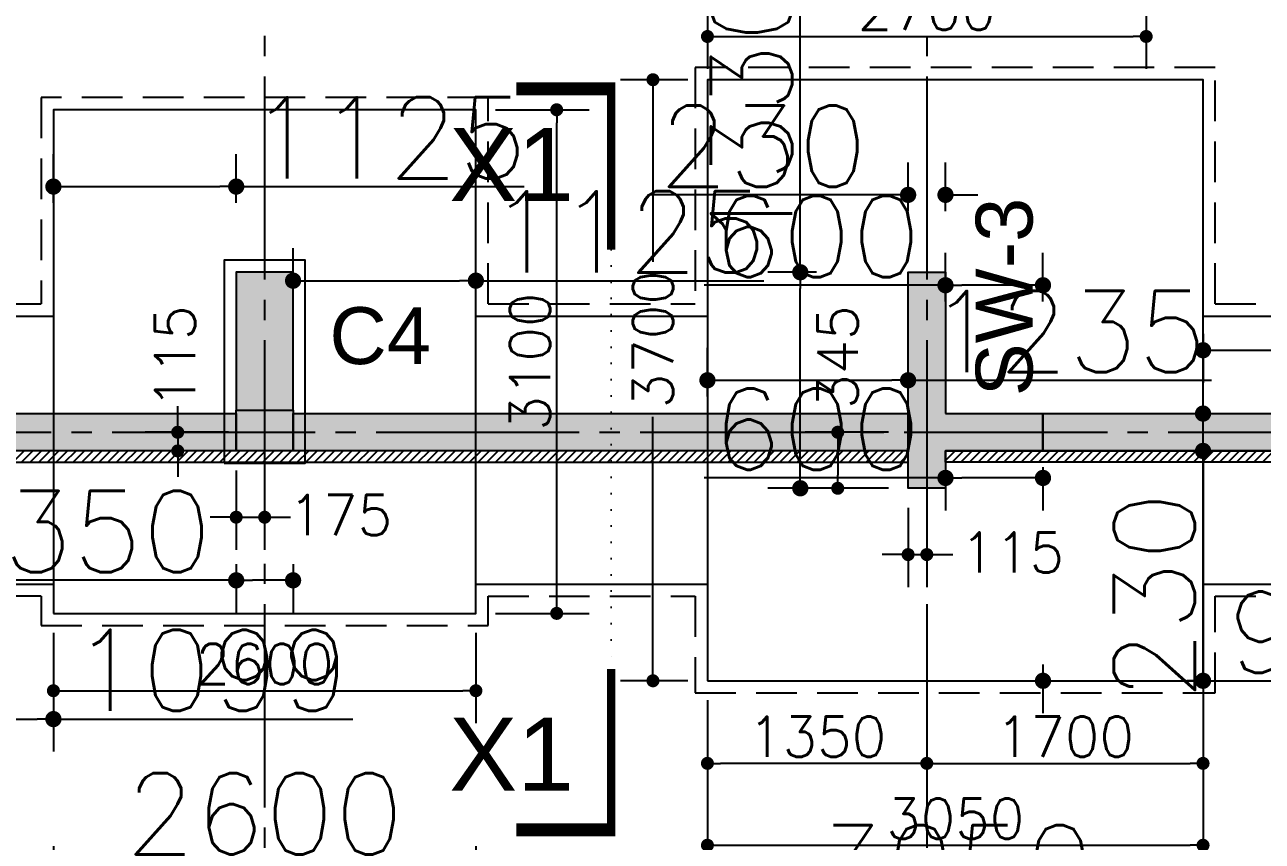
# Model space of a CAD drawing. Extents: x -200722 to 834823, y -494970 to 88783.
# Drawn here: x 235357 to 242973, y -9091 to -4065 of the extents above; entities that cross this region are included whole.
import ezdxf
from ezdxf.enums import TextEntityAlignment as Align

# ---------------------------------------------------------------- set-up
doc = ezdxf.new("R2010")
doc.units = 0
doc.header["$LTSCALE"] = 100
doc.header["$MEASUREMENT"] = 0
doc.header["$PDMODE"] = 34
for name, pattern in [('ACAD_ISO04W100', [30, 24, -3, 0, -3]), ('CL', [3.25, 2.5, -0.25, 0.25, -0.25]), ('DOT', [0.25, 0, -0.25]), ('HIDDEN', [0.375, 0.25, -0.125])]:
    doc.linetypes.add(name, pattern=pattern)
doc.layers.get('0').update_dxf_attribs({"linetype": 'CONTINUOUS'})
doc.layers.get('DEFPOINTS').update_dxf_attribs({"linetype": 'CONTINUOUS'})
for name, color, linetype in [('A-Grid', 5, 'ACAD_ISO04W100'), ('BEAM', 4, 'CONTINUOUS'), ('COL. SHED. STEEL.', 6, 'CONTINUOUS'), ('COL_H', 235, 'CONTINUOUS'), ('DIM', 3, 'CONTINUOUS'), ('F_EXEC', 3, 'HIDDEN'), ('F_FTG1', 11, 'CONTINUOUS'), ('RCCWALL', 6, 'CONTINUOUS'), ('TEXT', 2, 'CONTINUOUS')]:
    doc.layers.add(name, color=color, linetype=linetype)
doc.layers.add('HATCH', color=252, linetype='CONTINUOUS', lineweight=30)
doc.styles.add('AR', font='arial.ttf')
doc.styles.add('ROMANS', font='romans.shx')
doc.styles.get("Standard").update_dxf_attribs({"font": 'simplex.shx'})
doc.styles.add('TIMES-N', font='arial.ttf')
doc.dimstyles.new('01 S.K', dxfattribs={"dimtxt": 230, "dimasz": 100, "dimexe": 200, "dimexo": 100, "dimgap": 50, "dimtad": 1, "dimdec": 0, "dimzin": 0, "dimdsep": 46, "dimtxsty": 'Standard', "dimblk": 'DOT', "dimcen": 0.09, "dimclrd": 4, "dimclre": 4, "dimclrt": 4, "dimadec": 0, "dimazin": 0, "dimtfac": 1, "dimtdec": 0, "dimtofl": 0, "dimtmove": 0, "dimatfit": 3, "dimfxl": 2, "dimtolj": 1, "dimtzin": 0, "dimarcsym": 1})
doc.dimstyles.new('STANDARD$0', dxfattribs={"dimtxt": 2.5, "dimasz": 2.5, "dimexe": 2, "dimexo": 0.7, "dimgap": 0.9, "dimtad": 1, "dimdec": 0, "dimdsep": 46, "dimtxsty": 'ROMANS', "dimcen": 0.09, "dimclrd": 4, "dimclre": 4, "dimclrt": 3, "dimadec": 0, "dimazin": 0, "dimtfac": 1, "dimtdec": 0, "dimtmove": 0, "dimatfit": 3, "dimfxl": 1, "dimtolj": 1, "dimtzin": 0, "dimarcsym": 0})

# ---------------------------------------------------------------- blocks, each defined once
blk = doc.blocks.new('DOT')
at = {"color": 0, "linetype": 'ByBlock'}
blk.add_line((-0.5, 0), (-1, 0), dxfattribs=at)
at = {"color": 0, "linetype": 'ByBlock', "const_width": 0.5}
blk.add_lwpolyline([(-0.25, 0, 1), (0.25, 0, 1)], format="xyb", close=True, dxfattribs=at)
blk = doc.blocks.new('*D564')
at = {"layer": 'BEAM', "color": 0, "lineweight": -2, "transparency": 16777216}
for p, q in [((239558.6, -3848.1), (239558.6, -4336.7)), ((242258.6, -3848.1), (242258.6, -4336.7)), ((239638.6, -4136.7), (242178.6, -4136.7))]:
    blk.add_line(p, q, dxfattribs=at)
at = {"layer": 'DEFPOINTS', "color": 0, "lineweight": -3, "transparency": 16777216}
for p in [(239558.6, -3728.1, 7446.6), (242258.6, -3728.1, 7446.6), (242258.6, -4136.7)]:
    blk.add_point(p, dxfattribs=at)
at = {"layer": 'BEAM', "color": 0, "lineweight": -2, "transparency": 16777216, "xscale": 80, "yscale": 80, "zscale": 80, "rotation": 180}
blk.add_blockref('DOT', (239558.6, -4136.7), dxfattribs=at)
at = {"layer": 'BEAM', "color": 0, "lineweight": -2, "transparency": 16777216, "xscale": 80, "yscale": 80, "zscale": 80}
blk.add_blockref('DOT', (242258.6, -4136.7), dxfattribs=at)
at = {"layer": 'BEAM', "color": 0, "transparency": 16777216, "insert": (240908.6, -3972.7), "char_height": 248, "attachment_point": 5}
blk.add_mtext('\\A1;2700', dxfattribs=at)
blk = doc.blocks.new('_DOT')
at = {"color": 0, "linetype": 'ByBlock'}
blk.add_line((-0.5, 0), (-1, 0), dxfattribs=at)
at = {"color": 0, "linetype": 'ByBlock', "const_width": 0.5}
blk.add_lwpolyline([(-0.25, 0, 1), (0.25, 0, 1)], format="xyb", close=True, dxfattribs=at)
blk = doc.blocks.new('*D602')
at = {"layer": 'BEAM', "color": 0, "lineweight": -2, "transparency": 16777216}
for p, q in [((239558.6, -8223.1), (239558.6, -8811.4)), ((240908.6, -8223.1), (240908.6, -8811.4)), ((240828.6, -8611.4), (239638.6, -8611.4))]:
    blk.add_line(p, q, dxfattribs=at)
at = {"layer": 'DEFPOINTS', "color": 0, "lineweight": -3, "transparency": 16777216}
for p in [(239558.6, -8103.1, 7446.6), (240908.6, -8103.1, 7446.6), (239558.6, -8611.4)]:
    blk.add_point(p, dxfattribs=at)
at = {"layer": 'BEAM', "color": 0, "lineweight": -2, "transparency": 16777216, "xscale": 80, "yscale": 80, "zscale": 80, "rotation": 180}
blk.add_blockref('DOT', (239558.6, -8611.4), dxfattribs=at)
at = {"layer": 'BEAM', "color": 0, "lineweight": -2, "transparency": 16777216, "xscale": 80, "yscale": 80, "zscale": 80}
blk.add_blockref('DOT', (240908.6, -8611.4), dxfattribs=at)
at = {"layer": 'BEAM', "color": 0, "transparency": 16777216, "insert": (240233.6, -8447.4), "char_height": 248, "attachment_point": 5}
blk.add_mtext('\\A1;1350', dxfattribs=at)
blk = doc.blocks.new('*D603')
at = {"layer": 'BEAM', "color": 0, "lineweight": -2, "transparency": 16777216}
for p, q in [((240908.6, -8223.1), (240908.6, -8811.4)), ((242608.6, -8223.1), (242608.6, -8811.4)), ((240988.6, -8611.4), (242528.6, -8611.4))]:
    blk.add_line(p, q, dxfattribs=at)
at = {"layer": 'DEFPOINTS', "color": 0, "lineweight": -3, "transparency": 16777216}
for p in [(240908.6, -8103.1, 7446.6), (242608.6, -8103.1, 7446.6), (242608.6, -8611.4)]:
    blk.add_point(p, dxfattribs=at)
at = {"layer": 'BEAM', "color": 0, "lineweight": -2, "transparency": 16777216, "xscale": 80, "yscale": 80, "zscale": 80, "rotation": 180}
blk.add_blockref('DOT', (240908.6, -8611.4), dxfattribs=at)
at = {"layer": 'BEAM', "color": 0, "lineweight": -2, "transparency": 16777216, "xscale": 80, "yscale": 80, "zscale": 80}
blk.add_blockref('DOT', (242608.6, -8611.4), dxfattribs=at)
at = {"layer": 'BEAM', "color": 0, "transparency": 16777216, "insert": (241758.6, -8447.4), "char_height": 248, "attachment_point": 5}
blk.add_mtext('\\A1;1700', dxfattribs=at)
blk = doc.blocks.new('*D604')
at = {"layer": 'BEAM', "color": 0, "lineweight": -2, "transparency": 16777216}
for p, q in [((239558.6, -8223.1), (239558.6, -9315.4)), ((242608.6, -8223.1), (242608.6, -9315.4)), ((239638.6, -9115.4), (242528.6, -9115.4))]:
    blk.add_line(p, q, dxfattribs=at)
at = {"layer": 'DEFPOINTS', "color": 0, "lineweight": -3, "transparency": 16777216}
for p in [(239558.6, -8103.1, 7446.6), (242608.6, -8103.1, 7446.6), (242608.6, -9115.4)]:
    blk.add_point(p, dxfattribs=at)
at = {"layer": 'BEAM', "color": 0, "lineweight": -2, "transparency": 16777216, "xscale": 80, "yscale": 80, "zscale": 80, "rotation": 180}
blk.add_blockref('DOT', (239558.6, -9115.4), dxfattribs=at)
at = {"layer": 'BEAM', "color": 0, "lineweight": -2, "transparency": 16777216, "xscale": 80, "yscale": 80, "zscale": 80}
blk.add_blockref('DOT', (242608.6, -9115.4), dxfattribs=at)
at = {"layer": 'BEAM', "color": 0, "transparency": 16777216, "insert": (241083.6, -8951.4), "char_height": 248, "attachment_point": 5}
blk.add_mtext('\\A1;3050', dxfattribs=at)
blk = doc.blocks.new('*D605')
at = {"layer": 'BEAM', "color": 0, "lineweight": -2, "transparency": 16777216}
for p, q in [((239438.6, -4403.1), (239023.2, -4403.1)), ((239223.2, -4483.1), (239223.2, -5523.5)), ((239223.2, -8023.1), (239223.2, -6477.4)), ((239438.6, -8103.1), (239023.2, -8103.1))]:
    blk.add_line(p, q, dxfattribs=at)
at = {"layer": 'DEFPOINTS', "color": 0, "lineweight": -3, "transparency": 16777216}
for p in [(239223.2, -4403.1), (239558.6, -4403.1), (239558.6, -8103.1, 7446.6)]:
    blk.add_point(p, dxfattribs=at)
at = {"layer": 'BEAM', "color": 0, "lineweight": -2, "transparency": 16777216, "xscale": 80, "yscale": 80, "zscale": 80}
for p, rotation in [((239223.2, -4403.1), 90), ((239223.2, -8103.1), 270)]:
    blk.add_blockref('DOT', p, dxfattribs=dict(at, rotation=rotation))
at = {"layer": 'BEAM', "color": 0, "transparency": 16777216, "insert": (239223.2, -6000.4), "char_height": 248, "attachment_point": 5, "rotation": 90}
blk.add_mtext('\\A1;3700', dxfattribs=at)
blk = doc.blocks.new('*D662')
at = {"layer": 'BEAM', "color": 0, "lineweight": -2, "transparency": 16777216}
for p, q in [((235533.6, -7808.1), (235533.6, -8364.3)), ((238133.6, -7808.1), (238133.6, -8364.3)), ((235613.6, -8164.3), (238053.6, -8164.3))]:
    blk.add_line(p, q, dxfattribs=at)
at = {"layer": 'DEFPOINTS', "color": 0, "lineweight": -3, "transparency": 16777216}
for p in [(235533.6, -7688.1, 7446.6), (238133.6, -7688.1, 7446.6), (238133.6, -8164.3)]:
    blk.add_point(p, dxfattribs=at)
at = {"layer": 'BEAM', "color": 0, "lineweight": -2, "transparency": 16777216, "xscale": 80, "yscale": 80, "zscale": 80, "rotation": 180}
blk.add_blockref('DOT', (235533.6, -8164.3), dxfattribs=at)
at = {"layer": 'BEAM', "color": 0, "lineweight": -2, "transparency": 16777216, "xscale": 80, "yscale": 80, "zscale": 80}
blk.add_blockref('DOT', (238133.6, -8164.3), dxfattribs=at)
at = {"layer": 'BEAM', "color": 0, "transparency": 16777216, "insert": (236833.6, -8000.3), "char_height": 248, "attachment_point": 5}
blk.add_mtext('\\A1;2600', dxfattribs=at)
blk = doc.blocks.new('*D663')
at = {"layer": 'BEAM', "color": 0, "lineweight": -2, "transparency": 16777216}
for p, q in [((238253.6, -4588.1), (238830.8, -4588.1)), ((238630.8, -7608.1), (238630.8, -4668.1)), ((238253.6, -7688.1), (238830.8, -7688.1))]:
    blk.add_line(p, q, dxfattribs=at)
at = {"layer": 'DEFPOINTS', "color": 0, "lineweight": -3, "transparency": 16777216}
for p in [(238133.6, -4588.1, 7446.6), (238630.8, -4588.1), (238133.6, -7688.1, 7446.6)]:
    blk.add_point(p, dxfattribs=at)
at = {"layer": 'BEAM', "color": 0, "lineweight": -2, "transparency": 16777216, "xscale": 80, "yscale": 80, "zscale": 80}
for p, rotation in [((238630.8, -4588.1), 90), ((238630.8, -7688.1), 270)]:
    blk.add_blockref('DOT', p, dxfattribs=dict(at, rotation=rotation))
at = {"layer": 'BEAM', "color": 0, "transparency": 16777216, "insert": (238466.8, -6138.1), "char_height": 248, "attachment_point": 5, "rotation": 90}
blk.add_mtext('\\A1;3100', dxfattribs=at)
blk = doc.blocks.new('*D664')
at = {"layer": 'BEAM', "color": 0, "lineweight": -2, "transparency": 16777216}
for p, q in [((236298.6, -6493.1), (236298.6, -6413.1)), ((236611.6, -6573.1), (236098.6, -6573.1)), ((236298.6, -6573.1), (236298.6, -6688.1)), ((236611.6, -6688.1), (236098.6, -6688.1)), ((236298.6, -6768.1), (236298.6, -6848.1))]:
    blk.add_line(p, q, dxfattribs=at)
at = {"layer": 'DEFPOINTS', "color": 0, "lineweight": -3, "transparency": 16777216}
for p in [(236731.6, -6573.1, 7446.6), (236298.6, -6688.1), (236731.6, -6688.1, 7446.6)]:
    blk.add_point(p, dxfattribs=at)
at = {"layer": 'BEAM', "color": 0, "lineweight": -2, "transparency": 16777216, "xscale": 80, "yscale": 80, "zscale": 80}
for p, rotation in [((236298.6, -6573.1), 270), ((236298.6, -6688.1), 90)]:
    blk.add_blockref('DOT', p, dxfattribs=dict(at, rotation=rotation))
at = {"layer": 'BEAM', "color": 0, "transparency": 16777216, "insert": (236282.1, -6111), "char_height": 248, "attachment_point": 5, "rotation": 90}
blk.add_mtext('\\A1;115', dxfattribs=at)
blk = doc.blocks.new('*D665')
at = {"layer": 'BEAM', "color": 0, "lineweight": -2, "transparency": 16777216}
for p, q in [((236658.6, -6808.1), (236658.6, -7296.1)), ((236833.6, -6808.1), (236833.6, -7296.1)), ((236578.6, -7096.1), (236498.6, -7096.1)), ((236658.6, -7096.1), (236833.6, -7096.1)), ((236913.6, -7096.1), (236993.6, -7096.1))]:
    blk.add_line(p, q, dxfattribs=at)
at = {"layer": 'DEFPOINTS', "color": 0, "lineweight": -3, "transparency": 16777216}
for p in [(236658.6, -6688.1, 7446.6), (236833.6, -6688.1, 7446.6), (236833.6, -7096.1)]:
    blk.add_point(p, dxfattribs=at)
at = {"layer": 'BEAM', "color": 0, "lineweight": -2, "transparency": 16777216, "xscale": 80, "yscale": 80, "zscale": 80}
blk.add_blockref('DOT', (236658.6, -7096.1), dxfattribs=at)
at = {"layer": 'BEAM', "color": 0, "lineweight": -2, "transparency": 16777216, "xscale": 80, "yscale": 80, "zscale": 80, "rotation": 180}
blk.add_blockref('DOT', (236833.6, -7096.1), dxfattribs=at)
at = {"layer": 'BEAM', "color": 0, "transparency": 16777216, "insert": (237299.8, -7083.2), "char_height": 248, "attachment_point": 5}
blk.add_mtext('\\A1;175', dxfattribs=at)
blk = doc.blocks.new('*D681')
at = {"layer": 'BEAM', "color": 0, "lineweight": -2, "transparency": 16777216}
for p, q in [((240673.6, -6573.1), (240160.6, -6573.1)), ((240360.6, -6653.1), (240360.6, -6838.1)), ((240673.6, -6918.1), (240160.6, -6918.1))]:
    blk.add_line(p, q, dxfattribs=at)
at = {"layer": 'DEFPOINTS', "color": 0, "lineweight": -3, "transparency": 16777216}
for p in [(240793.6, -6573.1, 7446.6), (240360.6, -6918.1), (240793.6, -6918.1, 7446.6)]:
    blk.add_point(p, dxfattribs=at)
at = {"layer": 'BEAM', "color": 0, "lineweight": -2, "transparency": 16777216, "xscale": 80, "yscale": 80, "zscale": 80}
for p, rotation in [((240360.6, -6573.1), 90), ((240360.6, -6918.1), 270)]:
    blk.add_blockref('DOT', p, dxfattribs=dict(at, rotation=rotation))
at = {"layer": 'BEAM', "color": 0, "transparency": 16777216, "insert": (240360.6, -6111), "char_height": 248, "attachment_point": 5, "rotation": 90}
blk.add_mtext('\\A1;345', dxfattribs=at)
blk = doc.blocks.new('*D682')
at = {"layer": 'BEAM', "color": 0, "lineweight": -2, "transparency": 16777216}
for p, q in [((240793.6, -7038.1), (240793.6, -7526.1)), ((240908.6, -7038.1), (240908.6, -7526.1)), ((240713.6, -7326.1), (240633.6, -7326.1)), ((240793.6, -7326.1), (240908.6, -7326.1)), ((240988.6, -7326.1), (241068.6, -7326.1))]:
    blk.add_line(p, q, dxfattribs=at)
at = {"layer": 'DEFPOINTS', "color": 0, "lineweight": -3, "transparency": 16777216}
for p in [(240793.6, -6918.1, 7446.6), (240908.6, -6918.1, 14893.2), (240908.6, -7326.1)]:
    blk.add_point(p, dxfattribs=at)
at = {"layer": 'BEAM', "color": 0, "lineweight": -2, "transparency": 16777216, "xscale": 80, "yscale": 80, "zscale": 80}
blk.add_blockref('DOT', (240793.6, -7326.1), dxfattribs=at)
at = {"layer": 'BEAM', "color": 0, "lineweight": -2, "transparency": 16777216, "xscale": 80, "yscale": 80, "zscale": 80, "rotation": 180}
blk.add_blockref('DOT', (240908.6, -7326.1), dxfattribs=at)
at = {"layer": 'BEAM', "color": 0, "transparency": 16777216, "insert": (241434.8, -7313.2), "char_height": 248, "attachment_point": 5}
blk.add_mtext('\\A1;115', dxfattribs=at)
blk = doc.blocks.new('*D2939')
at = {"color": 4, "lineweight": -2, "ltscale": 0.4, "transparency": 16777216}
for p, q in [((240130.1, -5588.1), (240130.1, -3721.5)), ((240230.1, -5588.1), (239930.1, -5588.1)), ((240130.1, -6818.1), (240130.1, -5688.1)), ((240230.1, -6918.1), (239930.1, -6918.1))]:
    blk.add_line(p, q, dxfattribs=at)
at = {"layer": 'DEFPOINTS', "color": 0, "lineweight": -3, "ltscale": 0.4, "transparency": 16777216}
for p in [(240130.1, -5588.1), (241023.6, -5588.1), (241023.6, -6918.1)]:
    blk.add_point(p, dxfattribs=at)
at = {"color": 4, "lineweight": -2, "ltscale": 0.4, "transparency": 16777216, "xscale": 100, "yscale": 100, "zscale": 100}
for p, rotation in [((240130.1, -5588.1), 90), ((240130.1, -6918.1), 270)]:
    blk.add_blockref('_DOT', p, dxfattribs=dict(at, rotation=rotation))
at = {"color": 4, "lineweight": -3, "ltscale": 0.4, "transparency": 16777216, "insert": (239830.1, -4604.8), "char_height": 500, "attachment_point": 5, "rotation": 90}
blk.add_mtext('\\A1;1330', dxfattribs=at)
blk = doc.blocks.new('*D2940')
at = {"color": 4, "lineweight": -2, "ltscale": 0.4, "transparency": 16777216}
for p, q in [((240793.6, -5211.7), (240793.6, -4911.7)), ((241023.6, -5211.7), (241023.6, -4911.7)), ((240693.6, -5111.7), (239207.9, -5111.7)), ((241123.6, -5111.7), (241223.6, -5111.7))]:
    blk.add_line(p, q, dxfattribs=at)
at = {"layer": 'DEFPOINTS', "color": 0, "lineweight": -3, "ltscale": 0.4, "transparency": 16777216}
for p in [(240793.6, -5111.7), (240793.6, -5588.1), (241023.6, -5588.1)]:
    blk.add_point(p, dxfattribs=at)
at = {"color": 4, "lineweight": -2, "ltscale": 0.4, "transparency": 16777216, "xscale": 100, "yscale": 100, "zscale": 100}
blk.add_blockref('_DOT', (240793.6, -5111.7), dxfattribs=at)
at = {"color": 4, "lineweight": -2, "ltscale": 0.4, "transparency": 16777216, "xscale": 100, "yscale": 100, "zscale": 100, "rotation": 180}
blk.add_blockref('_DOT', (241023.6, -5111.7), dxfattribs=at)
at = {"color": 4, "lineweight": -3, "ltscale": 0.4, "transparency": 16777216, "insert": (239900.8, -4811.7), "char_height": 500, "attachment_point": 5}
blk.add_mtext('\\A1;230', dxfattribs=at)
blk = doc.blocks.new('*D2941')
at = {"color": 4, "lineweight": -2, "ltscale": 0.4, "transparency": 16777216}
for p, q in [((241023.6, -5768.2), (241023.6, -5468.2)), ((241623.6, -5768.2), (241623.6, -5468.2)), ((241023.6, -5668.2), (239537.9, -5668.2)), ((241523.6, -5668.2), (241123.6, -5668.2))]:
    blk.add_line(p, q, dxfattribs=at)
at = {"layer": 'DEFPOINTS', "color": 0, "lineweight": -3, "ltscale": 0.4, "transparency": 16777216}
for p in [(241023.6, -5668.2), (241023.6, -6458.1), (241623.6, -6458.1)]:
    blk.add_point(p, dxfattribs=at)
at = {"color": 4, "lineweight": -2, "ltscale": 0.4, "transparency": 16777216, "xscale": 100, "yscale": 100, "zscale": 100, "rotation": 180}
blk.add_blockref('_DOT', (241023.6, -5668.2), dxfattribs=at)
at = {"color": 4, "lineweight": -2, "ltscale": 0.4, "transparency": 16777216, "xscale": 100, "yscale": 100, "zscale": 100}
blk.add_blockref('_DOT', (241623.6, -5668.2), dxfattribs=at)
at = {"color": 4, "lineweight": -3, "ltscale": 0.4, "transparency": 16777216, "insert": (240230.8, -5368.2), "char_height": 500, "attachment_point": 5}
blk.add_mtext('\\A1;600', dxfattribs=at)
blk = doc.blocks.new('*D2942')
at = {"color": 4, "lineweight": -2, "ltscale": 0.4, "transparency": 16777216}
for p, q in [((242608.6, -6358.1), (242608.6, -6258.1)), ((242508.6, -6458.1), (242808.6, -6458.1)), ((242508.6, -6688.1), (242808.6, -6688.1)), ((242608.6, -6788.1), (242608.6, -8273.8))]:
    blk.add_line(p, q, dxfattribs=at)
at = {"layer": 'DEFPOINTS', "color": 0, "lineweight": -3, "ltscale": 0.4, "transparency": 16777216}
for p in [(241623.6, -6458.1), (241623.6, -6688.1), (242608.6, -6688.1)]:
    blk.add_point(p, dxfattribs=at)
at = {"color": 4, "lineweight": -2, "ltscale": 0.4, "transparency": 16777216, "xscale": 100, "yscale": 100, "zscale": 100}
for p, rotation in [((242608.6, -6458.1), 270), ((242608.6, -6688.1), 90)]:
    blk.add_blockref('_DOT', p, dxfattribs=dict(at, rotation=rotation))
at = {"color": 4, "lineweight": -3, "ltscale": 0.4, "transparency": 16777216, "insert": (242308.6, -7581), "char_height": 500, "attachment_point": 5, "rotation": 90}
blk.add_mtext('\\A1;230', dxfattribs=at)
blk = doc.blocks.new('*D2954')
at = {"color": 4, "lineweight": -2, "ltscale": 0.4, "transparency": 16777216}
for p, q in [((236658.6, -7384.6), (236658.6, -7684.6)), ((237008.6, -7384.6), (237008.6, -7684.6)), ((236658.6, -7484.6), (235172.9, -7484.6)), ((236908.6, -7484.6), (236758.6, -7484.6))]:
    blk.add_line(p, q, dxfattribs=at)
at = {"layer": 'DEFPOINTS', "color": 0, "lineweight": -3, "ltscale": 0.4, "transparency": 16777216}
for p in [(236658.6, -6688.1), (237008.6, -6688.1), (236658.6, -7484.6)]:
    blk.add_point(p, dxfattribs=at)
at = {"color": 4, "lineweight": -2, "ltscale": 0.4, "transparency": 16777216, "xscale": 100, "yscale": 100, "zscale": 100, "rotation": 180}
blk.add_blockref('_DOT', (236658.6, -7484.6), dxfattribs=at)
at = {"color": 4, "lineweight": -2, "ltscale": 0.4, "transparency": 16777216, "xscale": 100, "yscale": 100, "zscale": 100}
blk.add_blockref('_DOT', (237008.6, -7484.6), dxfattribs=at)
at = {"color": 4, "lineweight": -3, "ltscale": 0.4, "transparency": 16777216, "insert": (235865.8, -7184.6), "char_height": 500, "attachment_point": 5}
blk.add_mtext('\\A1;350', dxfattribs=at)
blk = doc.blocks.new('*D2955')
at = {"color": 4, "lineweight": -2, "ltscale": 0.4, "transparency": 16777216}
for p, q in [((235533.6, -5160.8), (235533.6, -4860.8)), ((236658.6, -5160.8), (236658.6, -4860.8)), ((235633.6, -5060.8), (236558.6, -5060.8)), ((236658.6, -5060.8), (238430.1, -5060.8))]:
    blk.add_line(p, q, dxfattribs=at)
at = {"layer": 'DEFPOINTS', "color": 0, "lineweight": -3, "ltscale": 0.4, "transparency": 16777216}
for p in [(236658.6, -5060.8), (235533.6, -6458.1), (236658.6, -6458.1)]:
    blk.add_point(p, dxfattribs=at)
at = {"color": 4, "lineweight": -2, "ltscale": 0.4, "transparency": 16777216, "xscale": 100, "yscale": 100, "zscale": 100, "rotation": 180}
blk.add_blockref('_DOT', (235533.6, -5060.8), dxfattribs=at)
at = {"color": 4, "lineweight": -2, "ltscale": 0.4, "transparency": 16777216, "xscale": 100, "yscale": 100, "zscale": 100}
blk.add_blockref('_DOT', (236658.6, -5060.8), dxfattribs=at)
at = {"color": 4, "lineweight": -3, "ltscale": 0.4, "transparency": 16777216, "insert": (237594.3, -4760.8), "char_height": 500, "attachment_point": 5}
blk.add_mtext('\\A1;1125', dxfattribs=at)
blk = doc.blocks.new('*D2956')
at = {"color": 4, "lineweight": -2, "ltscale": 0.4, "transparency": 16777216}
for p, q in [((237008.6, -5740), (237008.6, -5440)), ((238133.6, -5740), (238133.6, -5440)), ((237108.6, -5640), (238033.6, -5640)), ((238133.6, -5640), (239905.1, -5640))]:
    blk.add_line(p, q, dxfattribs=at)
at = {"layer": 'DEFPOINTS', "color": 0, "lineweight": -3, "ltscale": 0.4, "transparency": 16777216}
for p in [(238133.6, -5640), (237008.6, -6458.1), (238133.6, -6458.1)]:
    blk.add_point(p, dxfattribs=at)
at = {"color": 4, "lineweight": -2, "ltscale": 0.4, "transparency": 16777216, "xscale": 100, "yscale": 100, "zscale": 100, "rotation": 180}
blk.add_blockref('_DOT', (237008.6, -5640), dxfattribs=at)
at = {"color": 4, "lineweight": -2, "ltscale": 0.4, "transparency": 16777216, "xscale": 100, "yscale": 100, "zscale": 100}
blk.add_blockref('_DOT', (238133.6, -5640), dxfattribs=at)
at = {"color": 4, "lineweight": -3, "ltscale": 0.4, "transparency": 16777216, "insert": (239069.3, -5340), "char_height": 500, "attachment_point": 5}
blk.add_mtext('\\A1;1125', dxfattribs=at)
blk = doc.blocks.new('*D2957')
at = {"color": 4, "lineweight": -2, "ltscale": 0.4, "transparency": 16777216}
for p, q in [((239558.6, -6353.1), (239558.6, -6053.1)), ((240793.6, -6353.1), (240793.6, -6053.1)), ((239658.6, -6253.1), (240693.6, -6253.1)), ((240793.6, -6253.1), (242660.3, -6253.1))]:
    blk.add_line(p, q, dxfattribs=at)
at = {"layer": 'DEFPOINTS', "color": 0, "lineweight": -3, "ltscale": 0.4, "transparency": 16777216}
for p in [(240793.6, -6253.1), (239558.6, -6458.1), (240793.6, -6458.1)]:
    blk.add_point(p, dxfattribs=at)
at = {"color": 4, "lineweight": -2, "ltscale": 0.4, "transparency": 16777216, "xscale": 100, "yscale": 100, "zscale": 100, "rotation": 180}
blk.add_blockref('_DOT', (239558.6, -6253.1), dxfattribs=at)
at = {"color": 4, "lineweight": -2, "ltscale": 0.4, "transparency": 16777216, "xscale": 100, "yscale": 100, "zscale": 100}
blk.add_blockref('_DOT', (240793.6, -6253.1), dxfattribs=at)
at = {"color": 4, "lineweight": -3, "ltscale": 0.4, "transparency": 16777216, "insert": (241777, -5953.1), "char_height": 500, "attachment_point": 5}
blk.add_mtext('\\A1;1235', dxfattribs=at)
blk = doc.blocks.new('*D2958')
at = {"color": 4, "lineweight": -2, "ltscale": 0.4, "transparency": 16777216}
for p, q in [((241623.6, -8003.1), (241623.6, -8303.1)), ((242608.6, -8003.1), (242608.6, -8303.1)), ((241723.6, -8103.1), (242508.6, -8103.1)), ((242608.6, -8103.1), (244094.3, -8103.1))]:
    blk.add_line(p, q, dxfattribs=at)
at = {"layer": 'DEFPOINTS', "color": 0, "lineweight": -3, "ltscale": 0.4, "transparency": 16777216}
for p in [(241623.6, -6458.1), (242608.6, -6863.6), (242608.6, -8103.1)]:
    blk.add_point(p, dxfattribs=at)
at = {"color": 4, "lineweight": -2, "ltscale": 0.4, "transparency": 16777216, "xscale": 100, "yscale": 100, "zscale": 100, "rotation": 180}
blk.add_blockref('_DOT', (241623.6, -8103.1), dxfattribs=at)
at = {"color": 4, "lineweight": -2, "ltscale": 0.4, "transparency": 16777216, "xscale": 100, "yscale": 100, "zscale": 100}
blk.add_blockref('_DOT', (242608.6, -8103.1), dxfattribs=at)
at = {"color": 4, "lineweight": -3, "ltscale": 0.4, "transparency": 16777216, "insert": (243401.5, -7803.1), "char_height": 500, "attachment_point": 5}
blk.add_mtext('\\A1;985', dxfattribs=at)
blk = doc.blocks.new('*D2959')
at = {"color": 4, "lineweight": -2, "ltscale": 0.4, "transparency": 16777216}
for p, q in [((241023.6, -6788.1), (241023.6, -7054.3)), ((241623.6, -6788.1), (241623.6, -7054.3)), ((241023.6, -6854.3), (239537.9, -6854.3)), ((241523.6, -6854.3), (241123.6, -6854.3))]:
    blk.add_line(p, q, dxfattribs=at)
at = {"layer": 'DEFPOINTS', "color": 0, "lineweight": -3, "ltscale": 0.4, "transparency": 16777216}
for p in [(241023.6, -6688.1), (241623.6, -6688.1), (241023.6, -6854.3)]:
    blk.add_point(p, dxfattribs=at)
at = {"color": 4, "lineweight": -2, "ltscale": 0.4, "transparency": 16777216, "xscale": 100, "yscale": 100, "zscale": 100, "rotation": 180}
blk.add_blockref('_DOT', (241023.6, -6854.3), dxfattribs=at)
at = {"color": 4, "lineweight": -2, "ltscale": 0.4, "transparency": 16777216, "xscale": 100, "yscale": 100, "zscale": 100}
blk.add_blockref('_DOT', (241623.6, -6854.3), dxfattribs=at)
at = {"color": 4, "lineweight": -3, "ltscale": 0.4, "transparency": 16777216, "insert": (240230.8, -6554.3), "char_height": 500, "attachment_point": 5}
blk.add_mtext('\\A1;600', dxfattribs=at)
blk = doc.blocks.new('*D2961')
at = {"color": 4, "lineweight": -2, "ltscale": 0.4, "transparency": 16777216}
for p, q in [((235533.6, -9121.6), (235533.6, -9421.6)), ((238133.6, -9121.6), (238133.6, -9421.6)), ((235633.6, -9221.6), (238033.6, -9221.6))]:
    blk.add_line(p, q, dxfattribs=at)
at = {"layer": 'DEFPOINTS', "color": 0, "lineweight": -3, "ltscale": 0.4, "transparency": 16777216}
for p in [(235533.6, -6458.1), (238133.6, -6458.1), (238133.6, -9221.6)]:
    blk.add_point(p, dxfattribs=at)
at = {"color": 4, "lineweight": -2, "ltscale": 0.4, "transparency": 16777216, "xscale": 100, "yscale": 100, "zscale": 100, "rotation": 180}
blk.add_blockref('_DOT', (235533.6, -9221.6), dxfattribs=at)
at = {"color": 4, "lineweight": -2, "ltscale": 0.4, "transparency": 16777216, "xscale": 100, "yscale": 100, "zscale": 100}
blk.add_blockref('_DOT', (238133.6, -9221.6), dxfattribs=at)
at = {"color": 4, "lineweight": -3, "ltscale": 0.4, "transparency": 16777216, "insert": (236833.6, -8921.6), "char_height": 500, "attachment_point": 5}
blk.add_mtext('\\A1;2600', dxfattribs=at)
blk = doc.blocks.new('*D2962')
at = {"color": 4, "lineweight": -2, "ltscale": 0.4, "transparency": 16777216}
for p, q in [((239558.6, -9441.9), (239558.6, -9741.9)), ((242608.6, -9441.9), (242608.6, -9741.9)), ((239658.6, -9541.9), (242508.6, -9541.9))]:
    blk.add_line(p, q, dxfattribs=at)
at = {"layer": 'DEFPOINTS', "color": 0, "lineweight": -3, "ltscale": 0.4, "transparency": 16777216}
for p in [(242608.6, -5858.1), (239558.6, -7178.1), (242608.6, -9541.9)]:
    blk.add_point(p, dxfattribs=at)
at = {"color": 4, "lineweight": -2, "ltscale": 0.4, "transparency": 16777216, "xscale": 100, "yscale": 100, "zscale": 100, "rotation": 180}
blk.add_blockref('_DOT', (239558.6, -9541.9), dxfattribs=at)
at = {"color": 4, "lineweight": -2, "ltscale": 0.4, "transparency": 16777216, "xscale": 100, "yscale": 100, "zscale": 100}
blk.add_blockref('_DOT', (242608.6, -9541.9), dxfattribs=at)
at = {"color": 4, "lineweight": -3, "ltscale": 0.4, "transparency": 16777216, "insert": (241083.6, -9241.9), "char_height": 500, "attachment_point": 5}
blk.add_mtext('\\A1;3050', dxfattribs=at)
blk = doc.blocks.new('*D2976')
at = {"color": 4, "lineweight": -2, "ltscale": 0.4, "transparency": 16777216}
for p, q in [((234434.6, -8239), (234434.6, -8539)), ((235533.6, -8239), (235533.6, -8539)), ((234534.6, -8339), (235433.6, -8339)), ((235533.6, -8339), (237376.5, -8339))]:
    blk.add_line(p, q, dxfattribs=at)
at = {"layer": 'DEFPOINTS', "color": 0, "lineweight": -3, "ltscale": 0.4, "transparency": 16777216}
for p in [(234434.6, -7069.1), (235533.6, -7069.1), (235533.6, -8339)]:
    blk.add_point(p, dxfattribs=at)
at = {"color": 4, "lineweight": -2, "ltscale": 0.4, "transparency": 16777216, "xscale": 100, "yscale": 100, "zscale": 100, "rotation": 180}
blk.add_blockref('_DOT', (234434.6, -8339), dxfattribs=at)
at = {"color": 4, "lineweight": -2, "ltscale": 0.4, "transparency": 16777216, "xscale": 100, "yscale": 100, "zscale": 100}
blk.add_blockref('_DOT', (235533.6, -8339), dxfattribs=at)
at = {"color": 4, "lineweight": -3, "ltscale": 0.4, "transparency": 16777216, "insert": (236505.1, -8039), "char_height": 500, "attachment_point": 5}
blk.add_mtext('\\A1;1099', dxfattribs=at)
blk = doc.blocks.new('*D2977')
at = {"color": 4, "lineweight": -2, "ltscale": 0.4, "transparency": 16777216}
for p, q in [((238133.6, -10161.5), (238133.6, -10461.5)), ((239558.6, -10161.5), (239558.6, -10461.5)), ((238233.6, -10261.5), (239458.6, -10261.5)), ((239558.6, -10261.5), (241425.3, -10261.5))]:
    blk.add_line(p, q, dxfattribs=at)
at = {"layer": 'DEFPOINTS', "color": 0, "lineweight": -3, "ltscale": 0.4, "transparency": 16777216}
for p in [(238133.6, -7091.7), (239558.6, -7178.1), (239558.6, -10261.5)]:
    blk.add_point(p, dxfattribs=at)
at = {"color": 4, "lineweight": -2, "ltscale": 0.4, "transparency": 16777216, "xscale": 100, "yscale": 100, "zscale": 100, "rotation": 180}
blk.add_blockref('_DOT', (238133.6, -10261.5), dxfattribs=at)
at = {"color": 4, "lineweight": -2, "ltscale": 0.4, "transparency": 16777216, "xscale": 100, "yscale": 100, "zscale": 100}
blk.add_blockref('_DOT', (239558.6, -10261.5), dxfattribs=at)
at = {"color": 4, "lineweight": -3, "ltscale": 0.4, "transparency": 16777216, "insert": (240542, -9961.5), "char_height": 500, "attachment_point": 5}
blk.add_mtext('\\A1;1425', dxfattribs=at)
blk = doc.blocks.new('*D2978')
at = {"color": 4, "lineweight": -2, "ltscale": 0.4, "transparency": 16777216}
for p, q in [((242608.6, -5968.2), (242608.6, -6268.2)), ((243524.6, -5968.2), (243524.6, -6268.2)), ((242708.6, -6068.2), (243424.6, -6068.2)), ((243524.6, -6068.2), (244891.3, -6068.2))]:
    blk.add_line(p, q, dxfattribs=at)
at = {"layer": 'DEFPOINTS', "color": 0, "lineweight": -3, "ltscale": 0.4, "transparency": 16777216}
for p in [(242608.6, -5858.1), (243524.6, -5858.1), (243524.6, -6068.2)]:
    blk.add_point(p, dxfattribs=at)
at = {"color": 4, "lineweight": -2, "ltscale": 0.4, "transparency": 16777216, "xscale": 100, "yscale": 100, "zscale": 100, "rotation": 180}
blk.add_blockref('_DOT', (242608.6, -6068.2), dxfattribs=at)
at = {"color": 4, "lineweight": -2, "ltscale": 0.4, "transparency": 16777216, "xscale": 100, "yscale": 100, "zscale": 100}
blk.add_blockref('_DOT', (243524.6, -6068.2), dxfattribs=at)
at = {"color": 4, "lineweight": -3, "ltscale": 0.4, "transparency": 16777216, "insert": (244258, -5768.2), "char_height": 500, "attachment_point": 5}
blk.add_mtext('\\A1;916', dxfattribs=at)

msp = doc.modelspace()

# ---------------------------------------------------------------- hatches: boundary and pattern name
at = {"layer": 'COL_H', "ltscale": 0.4}
for points in [[(236658.6, -6438.1), (237008.6, -6438.1), (237008.6, -5588.1), (236658.6, -5588.1)], [(241023.6, -6458.1), (241623.6, -6458.1), (241623.6, -6688.1), (241023.6, -6688.1), (241023.6, -6918.1), (240793.6, -6918.1), (240793.6, -5588.1), (241023.6, -5588.1)], [(236658.6, -6438.1), (236658.6, -6688.1), (237008.6, -6688.1), (237008.6, -6438.1)]]:
    msp.add_hatch(color=256, dxfattribs=at).paths.add_polyline_path(points)
at = {"layer": 'DIM', "ltscale": 0.4}
h = msp.add_hatch(dxfattribs=at)
h.set_pattern_fill('ANSI31', color=256, scale=300, style=0)
h.paths.add_polyline_path([(227705.6, -6758.1), (240793.6, -6758.1), (240793.6, -6688.1), (227705.6, -6688.1)])
h = msp.add_hatch(dxfattribs=at)
h.set_pattern_fill('ANSI31', color=256, scale=300, style=0)
h.paths.add_polyline_path([(241023.6, -6688.1), (245109.6, -6688.1), (245109.6, -6758.1), (241023.6, -6758.1)])
at = {"layer": 'HATCH', "lineweight": -3, "ltscale": 0.4}
for points in [[(233184.6, -6458.1), (236658.6, -6458.1), (236658.6, -6688.1), (233184.6, -6688.1)], [(237008.6, -6458.1), (240793.6, -6458.1), (240793.6, -6688.1), (237008.6, -6688.1)], [(241623.6, -6458.1), (244509.6, -6458.1), (244509.6, -6688.1), (241623.6, -6688.1)]]:
    msp.add_hatch(color=256, dxfattribs=at).paths.add_polyline_path(points)

# ---------------------------------------------------------------- linework, layer by layer
at = {"color": 1, "linetype": 'DOT', "ltscale": 4}
msp.add_line((238966.5, -5448.1), (238966.5, -8030.9), dxfattribs=at)
at = {"layer": 'A-Grid', "color": 8, "linetype": 'CL', "ltscale": 5}
msp.add_line((224519.6, -6573.1, 7446.6), (303382.6, -6573.1, 7446.6), dxfattribs=at)
at = {"layer": 'A-Grid', "color": 8, "linetype": 'CL', "ltscale": 5, "elevation": 7446.6}
for points in [[(236833.6, 62242.9), (236833.6, -9708.8)], [(240908.6, 62242.9), (240908.6, -9708.8)]]:
    msp.add_lwpolyline(points, dxfattribs=at)
at = {"layer": 'COL. SHED. STEEL.', "ltscale": 500, "elevation": 7446.6}
for points in [[(236658.6, -6438.1), (237008.6, -6438.1), (237008.6, -5588.1), (236658.6, -5588.1), (236658.6, -6438.1)], [(241023.6, -6458.1), (241623.6, -6458.1), (241623.6, -6688.1), (241023.6, -6688.1), (241023.6, -6918.1), (240793.6, -6918.1), (240793.6, -5588.1), (241023.6, -5588.1), (241023.6, -6458.1)]]:
    msp.add_lwpolyline(points, dxfattribs=at)
msp.add_lwpolyline([(236658.6, -6438.1), (237008.6, -6438.1), (237008.6, -6688.1), (236658.6, -6688.1)], close=True, dxfattribs=at)
at = {"layer": 'DIM', "color": 1}
for points in [[(238383.4, -4459, 80, 80, 0), (238966.5, -4459, 50, 50, 0), (238966.5, -5448.1, 50, 50, 0)], [(238383.4, -9020.1, 80, 80, 0), (238966.5, -9020.1, 50, 50, 0), (238966.5, -8030.9, 50, 50, 0)]]:
    msp.add_lwpolyline(points, format="xyseb", dxfattribs=at)
at = {"layer": 'F_EXEC', "ltscale": 10}
for p, q in [((238208.6, -7583.1, 7446.6), (239483.6, -7583.1, 7446.6)), ((242683.6, -7583.1, 14893.2), (243449.6, -7583.1, 14893.2))]:
    msp.add_line(p, q, dxfattribs=at)
for points, elevation in [([(235458.6, -7583.1), (226530.6, -7583.1), (226530.6, 1586.9), (226880.6, 1586.9)], 7446.6), ([(242683.6, -5783.1), (242683.6, -4328.1), (239483.6, -4328.1), (239483.6, -5783.1)], 7446.6), ([(238208.6, -5783.1), (238208.6, -4513.1), (235458.6, -4513.1), (235458.6, -5783.1)], 7446.6), ([(234509.6, -5783.1), (235458.6, -5783.1)], 7446.6), ([(238208.6, -5783.1), (239483.6, -5783.1)], 7446.6), ([(242683.6, -5783.1), (243449.6, -5783.1)], 14893.2), ([(235458.6, -7583.1), (235458.6, -7763.1), (238208.6, -7763.1), (238208.6, -7583.1)], 7446.6), ([(239483.6, -7583.1), (239483.6, -8178.1), (242683.6, -8178.1), (242683.6, -7583.1)], 7446.6)]:
    msp.add_lwpolyline(points, dxfattribs=dict(at, elevation=elevation))
at = {"layer": 'F_FTG1', "ltscale": 0.4}
for p, q in [((234434.6, -7508.1, 7446.6), (235533.6, -7508.1, 7446.6)), ((238133.6, -7508.1, 7446.6), (239558.6, -7508.1, 7446.6)), ((242608.6, -7508.1, 14893.2), (243524.6, -7508.1, 14893.2))]:
    msp.add_line(p, q, dxfattribs=at)
at = {"layer": 'F_FTG1', "ltscale": 0.4, "elevation": 7446.6}
for points in [[(239558.6, -8103.1), (242608.6, -8103.1), (242608.6, -4403.1), (239558.6, -4403.1)], [(235533.6, -7688.1), (238133.6, -7688.1), (238133.6, -4588.1), (235533.6, -4588.1)], [(236583.6, -6763.1), (237083.6, -6763.1), (237083.6, -5513.1), (236583.6, -5513.1)]]:
    msp.add_lwpolyline(points, close=True, dxfattribs=at)
at = {"layer": 'F_FTG1', "ltscale": 0.4}
for points, elevation in [([(234434.6, -5858.1), (235533.6, -5858.1)], 7446.6), ([(238133.6, -5858.1), (239558.6, -5858.1)], 7446.6), ([(242608.6, -5858.1), (243524.6, -5858.1)], 14893.2)]:
    msp.add_lwpolyline(points, dxfattribs=dict(at, elevation=elevation))
at = {"layer": 'RCCWALL', "color": 42, "ltscale": 0.4, "elevation": 7446.6}
for points in [[(233184.6, -6458.1), (236658.6, -6458.1), (236658.6, -6688.1), (233184.6, -6688.1)], [(237008.6, -6458.1), (240793.6, -6458.1), (240793.6, -6688.1), (237008.6, -6688.1)], [(241623.6, -6458.1), (244509.6, -6458.1), (244509.6, -6688.1), (241623.6, -6688.1)]]:
    msp.add_lwpolyline(points, close=True, dxfattribs=at)
at = {"layer": 'RCCWALL', "color": 1, "ltscale": 0.4, "elevation": 7446.6}
for points in [[(227705.6, -6758.1), (240793.6, -6758.1), (240793.6, -6688.1), (227705.6, -6688.1)], [(241023.6, -6688.1), (245109.6, -6688.1), (245109.6, -6758.1), (241023.6, -6758.1)]]:
    msp.add_lwpolyline(points, close=True, dxfattribs=at)

# ---------------------------------------------------------------- texts
at = {"layer": 'TEXT', "style": 'TIMES-N'}
for p in [(237969.1, -4925.4), (237969.1, -8555.5)]:
    msp.add_text('X1', height=450, dxfattribs=at).set_placement(p, align=Align.MIDDLE_LEFT)
at = {"layer": 'TEXT', "style": 'AR'}
msp.add_text('SW-3', height=350, rotation=90, dxfattribs=at).set_placement((241559.5, -6351.6))
msp.add_text('C4', height=350, dxfattribs=at).set_placement((237232.3, -6153.4, 3998.7))

# ---------------------------------------------------------------- dimensions: what is measured, and where the dimension line sits
at = {"color": 5, "lineweight": -3, "ltscale": 0.4}
for base, p1, p2, picture, middle in [((240130.1, -5588.1), (241023.6, -6918.1, 7446.6), (241023.6, -5588.1, 7446.6), '*D2939', (239830.1, -4604.8)), ((242608.6, -6688.1), (241623.6, -6458.1, 7446.6), (241623.6, -6688.1, 7446.6), '*D2942', (242308.6, -7581))]:
    dim = msp.add_linear_dim(base=base, p1=p1, p2=p2, angle=90, dimstyle='01 S.K', override={"dimtxt": 500, "dimfxl": 100, "dimfxlon": 1}, dxfattribs=at)
    dim.commit()
    dim.dimension.update_dxf_attribs({"geometry": picture, "text_midpoint": middle})
for base, p1, p2, picture, middle in [((236658.6, -5060.8), (235533.6, -6458.1, 7446.6), (236658.6, -6458.1, 7446.6), '*D2955', (237594.3, -4760.8)), ((240793.6, -5111.7), (241023.6, -5588.1), (240793.6, -5588.1, 7446.6), '*D2940', (239900.8, -4811.7)), ((238133.6, -5640), (237008.6, -6458.1, 7446.6), (238133.6, -6458.1, 7446.6), '*D2956', (239069.3, -5340)), ((241023.6, -5668.2), (241623.6, -6458.1, 7446.6), (241023.6, -6458.1, 7446.6), '*D2941', (240230.8, -5368.2)), ((243524.6, -6068.2), (242608.6, -5858.1), (243524.6, -5858.1, 7446.6), '*D2978', (244258, -5768.2)), ((240793.6, -6253.1), (239558.6, -6458.1, 7446.6), (240793.6, -6458.1, 7446.6), '*D2957', (241777, -5953.1)), ((242608.6, -9541.9), (239558.6, -7178.1, 7446.6), (242608.6, -5858.1, 14893.2), '*D2962', (241083.6, -9241.9)), ((241023.6, -6854.3), (241623.6, -6688.1, 7446.6), (241023.6, -6688.1, 7446.6), '*D2959', (240230.8, -6554.3)), ((238133.6, -9221.6), (235533.6, -6458.1), (238133.6, -6458.1), '*D2961', (236833.6, -8921.6)), ((242608.6, -8103.1), (241623.6, -6458.1), (242608.6, -6863.6), '*D2958', (243401.5, -7803.1)), ((236658.6, -7484.6), (237008.6, -6688.1, 7446.6), (236658.6, -6688.1, 7446.6), '*D2954', (235865.8, -7184.6)), ((235533.6, -8339), (234434.6, -7069.1, 7446.6), (235533.6, -7069.1, 7446.6), '*D2976', (236505.1, -8039)), ((239558.6, -10261.5), (238133.6, -7091.7, 7446.6), (239558.6, -7178.1), '*D2977', (240542, -9961.5))]:
    dim = msp.add_linear_dim(base=base, p1=p1, p2=p2, dimstyle='01 S.K', override={"dimtxt": 500, "dimfxl": 100, "dimfxlon": 1}, dxfattribs=at)
    dim.commit()
    dim.dimension.update_dxf_attribs({"geometry": picture, "text_midpoint": middle})
at = {"layer": 'BEAM'}
for base, p1, p2, picture, middle in [((242258.6, -4136.7), (239558.6, -3728.1, 7446.6), (242258.6, -3728.1, 7446.6), '*D564', (240908.6, -3972.7)), ((238133.6, -8164.3), (235533.6, -7688.1, 7446.6), (238133.6, -7688.1, 7446.6), '*D662', (236833.6, -8000.3)), ((239558.6, -8611.4), (240908.6, -8103.1, 7446.6), (239558.6, -8103.1, 7446.6), '*D602', (240233.6, -8447.4)), ((242608.6, -9115.4), (239558.6, -8103.1, 7446.6), (242608.6, -8103.1, 7446.6), '*D604', (241083.6, -8951.4)), ((242608.6, -8611.4), (240908.6, -8103.1, 7446.6), (242608.6, -8103.1, 7446.6), '*D603', (241758.6, -8447.4))]:
    dim = msp.add_linear_dim(base=base, p1=p1, p2=p2, dimstyle='STANDARD$0', override={"dimscale": 8, "dimtxt": 31, "dimasz": 10, "dimexe": 25, "dimexo": 15, "dimgap": 5, "dimzin": 3, "dimtxsty": 'Standard', "dimblk": 'DOT', "dimcen": 3, "dimdle": 1, "dimclrd": 0, "dimclre": 0, "dimclrt": 0, "dimtmove": 2, "dimldrblk": 'DOT', "dimtzin": 3}, dxfattribs=at)
    dim.commit()
    dim.dimension.update_dxf_attribs({"geometry": picture, "text_midpoint": middle})
for base, p1, p2, picture, middle in [((239223.2, -4403.1), (239558.6, -8103.1, 7446.6), (239558.6, -4403.1), '*D605', (239223.2, -6000.4)), ((236298.6, -6688.1), (236731.6, -6573.1, 7446.6), (236731.6, -6688.1, 7446.6), '*D664', (236282.1, -6111)), ((240360.6, -6918.1), (240793.6, -6573.1, 7446.6), (240793.6, -6918.1, 7446.6), '*D681', (240360.6, -6111))]:
    dim = msp.add_linear_dim(base=base, p1=p1, p2=p2, angle=90, dimstyle='STANDARD$0', override={"dimscale": 8, "dimtxt": 31, "dimasz": 10, "dimexe": 25, "dimexo": 15, "dimgap": 5, "dimzin": 3, "dimtxsty": 'Standard', "dimblk": 'DOT', "dimcen": 3, "dimdle": 1, "dimclrd": 0, "dimclre": 0, "dimclrt": 0, "dimtmove": 2, "dimldrblk": 'DOT', "dimtzin": 3}, dxfattribs=at)
    dim.commit()
    dim.dimension.update_dxf_attribs({"geometry": picture, "text_midpoint": middle, "dimtype": 160})
dim = msp.add_linear_dim(base=(238630.8, -4588.1), p1=(238133.6, -7688.1, 7446.6), p2=(238133.6, -4588.1, 7446.6), angle=90, dimstyle='STANDARD$0', override={"dimscale": 8, "dimtxt": 31, "dimasz": 10, "dimexe": 25, "dimexo": 15, "dimgap": 5, "dimzin": 3, "dimtxsty": 'Standard', "dimblk": 'DOT', "dimcen": 3, "dimdle": 1, "dimclrd": 0, "dimclre": 0, "dimclrt": 0, "dimtmove": 2, "dimldrblk": 'DOT', "dimtzin": 3}, dxfattribs=at)
dim.commit()
dim.dimension.update_dxf_attribs({"geometry": '*D663', "text_midpoint": (238466.8, -6138.1)})
for base, p1, p2, picture, middle in [((236833.6, -7096.1), (236658.6, -6688.1, 7446.6), (236833.6, -6688.1, 7446.6), '*D665', (237299.8, -7083.2)), ((240908.6, -7326.1, -7446.6), (240793.6, -6918.1), (240908.6, -6918.1, 7446.6), '*D682', (241434.8, -7313.2, -7446.6))]:
    dim = msp.add_linear_dim(base=base, p1=p1, p2=p2, dimstyle='STANDARD$0', override={"dimscale": 8, "dimtxt": 31, "dimasz": 10, "dimexe": 25, "dimexo": 15, "dimgap": 5, "dimzin": 3, "dimtxsty": 'Standard', "dimblk": 'DOT', "dimcen": 3, "dimdle": 1, "dimclrd": 0, "dimclre": 0, "dimclrt": 0, "dimtmove": 2, "dimldrblk": 'DOT', "dimtzin": 3}, dxfattribs=at)
    dim.commit()
    dim.dimension.update_dxf_attribs({"geometry": picture, "text_midpoint": middle, "dimtype": 160})

doc.saveas('drawing.dxf')
